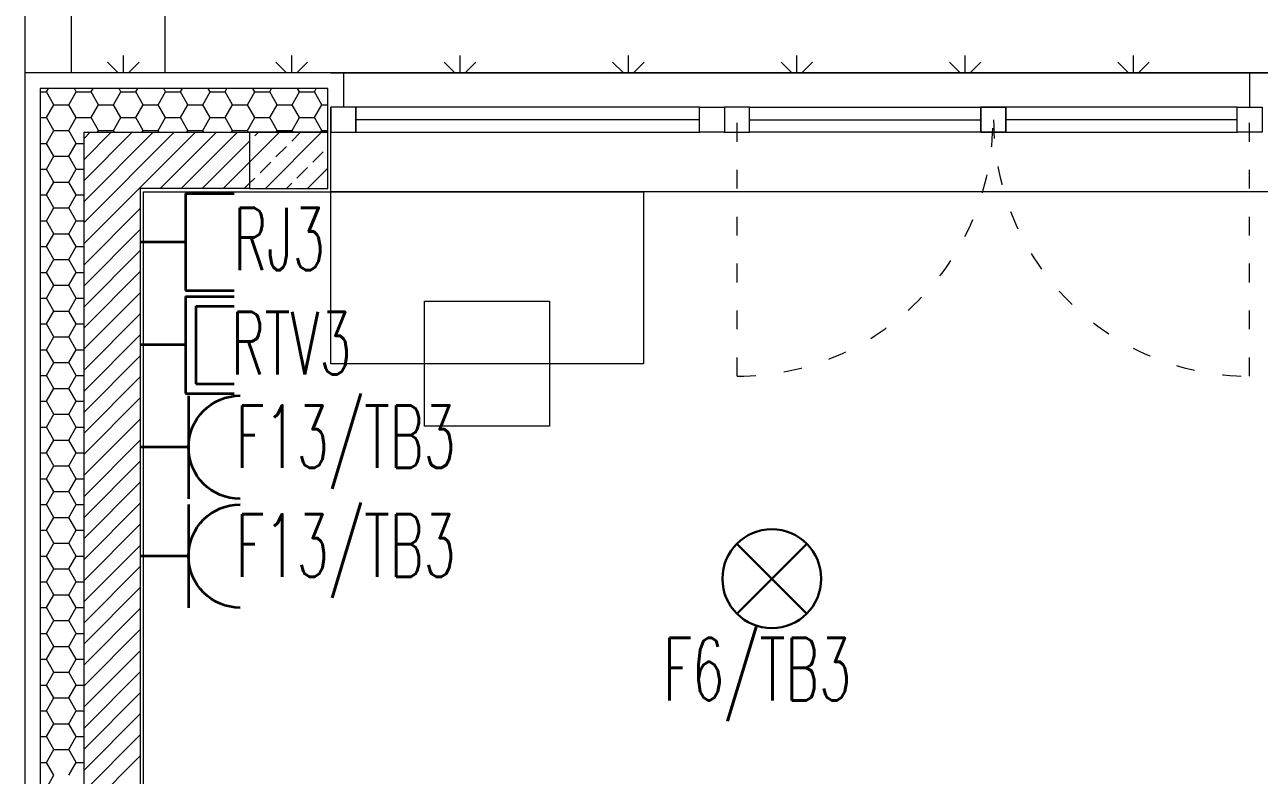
# Model space of a CAD drawing. Header units: millimetres. Extents: x 1780 to 154263, y -7240 to 17216.
# Drawn here: x 75131.7 to 75526.8, y 4352.6 to 4592.7 of the extents above; entities that cross this region are included whole.
import ezdxf

# ---------------------------------------------------------------- set-up
doc = ezdxf.new("R2010")
doc.units = ezdxf.units.MM
doc.linetypes.add('ACAD_ISO03W100', pattern=[30, 12, -18])
for name, color, linetype, lineweight in [('2d_SX_aranżacja niedrukowana', 191, 'Continuous', 5), ('2d_SX_gruba przekroje', 90, 'Continuous', 20), ('2d_SX_stolarka okienna', 5, 'Continuous', 5), ('2d_SX_szraf', 251, 'Continuous', 0), ('2d_SX_warstwy', 181, 'Continuous', 9), ('2d_SX_widok', 10, 'Continuous', 9)]:
    doc.layers.add(name, color=color, linetype=linetype, lineweight=lineweight)
doc.layers.add('2d_SX_rewizja 18 września', color=210, linetype='Continuous')
doc.layers.add('60 instalacje elektryka', color=10, linetype='Continuous')
doc.styles.add('OPIS', font='simplex.shx', dxfattribs={"width": 0.7, "height": 4})

# ---------------------------------------------------------------- blocks, each defined once
blk = doc.blocks.new('PDKLD A2')
at = {"layer": '2d_SX_aranżacja niedrukowana', "color": 8}
for points in [[(80562, -11650.24), (80562, -11705.24), (80462, -11705.24), (80462, -11650.24)], [(80492, -11725.24), (80492, -11685.24), (80532, -11685.24), (80532, -11725.24)]]:
    blk.add_lwpolyline(points, close=True, dxfattribs=at)
at = {"layer": '2d_SX_gruba przekroje', "color": 8}
for p, q in [((80462, -11612.24), (80364, -11612.24)), ((80364, -11612.24), (80364, -12711.24)), ((80462, -11612.24), (80466, -11612.24)), ((80466, -11612.24), (80466, -11623.24)), ((80760, -11612.24), (80756, -11612.24)), ((80756, -11612.24), (80756, -11623.24)), ((80466, -11623.24), (80462, -11623.24)), ((80462, -11650.24), (80462, -11623.24)), ((80756, -11623.24), (80760, -11623.24)), ((80402, -11938.24), (80402, -11650.24)), ((80402, -11650.24), (80462, -11650.24))]:
    blk.add_line(p, q, dxfattribs=at)
at = {"layer": '2d_SX_stolarka okienna', "color": 8, "linetype": 'ACAD_ISO03W100', "ltscale": 0.5}
for p, q in [((80592, -11709.24), (80592, -11627.24)), ((80756, -11709.24), (80756, -11627.24))]:
    blk.add_line(p, q, dxfattribs=at)
at = {"layer": '2d_SX_stolarka okienna', "color": 8}
for points in [[(80462, -11631.24), (80470, -11631.24), (80470, -11623.24), (80462, -11623.24), (80462, -11631.24)], [(80580, -11631.24), (80580, -11623.24), (80470, -11623.24), (80470, -11631.24)], [(80588, -11631.24), (80580, -11631.24), (80580, -11623.24), (80588, -11623.24), (80588, -11631.24)], [(80588, -11631.24), (80596, -11631.24), (80596, -11623.24), (80588, -11623.24), (80588, -11631.24)], [(80596, -11631.24), (80596, -11623.24), (80670, -11623.24), (80670, -11631.24)], [(80678, -11631.24), (80670, -11631.24), (80670, -11623.24), (80678, -11623.24), (80678, -11631.24)], [(80670, -11631.24), (80678, -11631.24), (80678, -11623.24), (80670, -11623.24), (80670, -11631.24)], [(80752, -11631.24), (80752, -11623.24), (80678, -11623.24), (80678, -11631.24)], [(80760, -11631.24), (80752, -11631.24), (80752, -11623.24), (80760, -11623.24), (80760, -11631.24)]]:
    blk.add_lwpolyline(points, close=True, dxfattribs=at)
for points in [[(80580, -11627.24), (80470, -11627.24)], [(80596, -11627.24), (80670, -11627.24)], [(80752, -11627.24), (80678, -11627.24)]]:
    blk.add_lwpolyline(points, dxfattribs=at)
at = {"layer": '2d_SX_stolarka okienna', "color": 8, "linetype": 'ACAD_ISO03W100', "ltscale": 0.5}
for centre, start, end in [((80591.84, -11627.17), 270.1168, 359.9514), ((80756.17, -11627.17), 180.0486, 269.8832)]:
    blk.add_arc(centre, 82.07, start, end, dxfattribs=at)
at = {"layer": '2d_SX_szraf', "color": 8}
blk.add_line((80409, -11612.24), (80409, -11359.24), dxfattribs=at)
at = {"layer": '2d_SX_szraf', "color": 8, "linetype": 'Continuous'}
for p, q in [((80393.96, -11612.24), (80390.53, -11608.81)), ((80395.58, -11612.24), (80395.58, -11606.72)), ((80397.21, -11612.24), (80400.63, -11608.81)), ((80447.84, -11612.24), (80444.41, -11608.81)), ((80449.46, -11612.24), (80449.46, -11606.72)), ((80451.09, -11612.24), (80454.51, -11608.81)), ((80501.72, -11612.24), (80498.29, -11608.81)), ((80503.34, -11612.24), (80503.34, -11606.72)), ((80504.97, -11612.24), (80508.4, -11608.81)), ((80555.6, -11612.24), (80552.17, -11608.81)), ((80557.23, -11612.24), (80557.23, -11606.72)), ((80558.85, -11612.24), (80562.28, -11608.81)), ((80609.48, -11612.24), (80606.06, -11608.81)), ((80611.11, -11612.24), (80611.11, -11606.72)), ((80612.73, -11612.24), (80616.16, -11608.81)), ((80663.36, -11612.24), (80659.94, -11608.81)), ((80664.99, -11612.24), (80664.99, -11606.72)), ((80666.61, -11612.24), (80670.04, -11608.81)), ((80717.25, -11612.24), (80713.82, -11608.81)), ((80718.87, -11612.24), (80718.87, -11606.72)), ((80720.5, -11612.24), (80723.92, -11608.81)), ((80369, -11618.29), (80370.99, -11618.29)), ((80370.99, -11618.29), (80371.6, -11617.24)), ((80373.38, -11622.41), (80370.99, -11618.29)), ((80378.14, -11622.41), (80380.52, -11618.29)), ((80380.52, -11618.29), (80379.91, -11617.24)), ((80380.52, -11618.29), (80385.28, -11618.29)), ((80385.28, -11618.29), (80385.89, -11617.24)), ((80387.66, -11622.41), (80385.28, -11618.29)), ((80392.43, -11622.41), (80394.81, -11618.29)), ((80394.81, -11618.29), (80394.2, -11617.24)), ((80394.81, -11618.29), (80399.57, -11618.29)), ((80399.57, -11618.29), (80400.18, -11617.24)), ((80401.95, -11622.41), (80399.57, -11618.29)), ((80406.71, -11622.41), (80409.09, -11618.29)), ((80409.09, -11618.29), (80408.49, -11617.24)), ((80409.09, -11618.29), (80413.86, -11618.29)), ((80413.86, -11618.29), (80414.46, -11617.24)), ((80416.24, -11622.41), (80413.86, -11618.29)), ((80421, -11622.41), (80423.38, -11618.29)), ((80423.38, -11618.29), (80422.77, -11617.24)), ((80423.38, -11618.29), (80428.14, -11618.29)), ((80428.14, -11618.29), (80428.75, -11617.24)), ((80430.53, -11622.41), (80428.14, -11618.29)), ((80435.29, -11622.41), (80437.67, -11618.29)), ((80437.67, -11618.29), (80437.06, -11617.24)), ((80437.67, -11618.29), (80442.43, -11618.29)), ((80442.43, -11618.29), (80443.04, -11617.24)), ((80444.81, -11622.41), (80442.43, -11618.29)), ((80449.58, -11622.41), (80451.96, -11618.29)), ((80451.96, -11618.29), (80451.35, -11617.24)), ((80451.96, -11618.29), (80456.72, -11618.29)), ((80456.72, -11618.29), (80457.33, -11617.24)), ((80459.1, -11622.41), (80456.72, -11618.29)), ((80370.99, -11626.54), (80373.38, -11622.41)), ((80373.38, -11622.41), (80378.14, -11622.41)), ((80380.52, -11626.54), (80378.14, -11622.41)), ((80385.28, -11626.54), (80387.66, -11622.41)), ((80387.66, -11622.41), (80392.43, -11622.41)), ((80394.81, -11626.54), (80392.43, -11622.41)), ((80399.57, -11626.54), (80401.95, -11622.41)), ((80401.95, -11622.41), (80406.71, -11622.41)), ((80409.09, -11626.54), (80406.71, -11622.41)), ((80413.86, -11626.54), (80416.24, -11622.41)), ((80416.24, -11622.41), (80421, -11622.41)), ((80423.38, -11626.54), (80421, -11622.41)), ((80428.14, -11626.54), (80430.53, -11622.41)), ((80430.53, -11622.41), (80435.29, -11622.41)), ((80437.67, -11626.54), (80435.29, -11622.41)), ((80442.43, -11626.54), (80444.81, -11622.41)), ((80444.81, -11622.41), (80449.58, -11622.41)), ((80451.96, -11626.54), (80449.58, -11622.41)), ((80456.72, -11626.54), (80459.1, -11622.41)), ((80459.1, -11622.41), (80461, -11622.41)), ((80369, -11626.54), (80370.99, -11626.54)), ((80373.38, -11630.66), (80370.99, -11626.54)), ((80378.14, -11630.66), (80380.52, -11626.54)), ((80380.52, -11626.54), (80385.28, -11626.54)), ((80387.66, -11630.66), (80385.28, -11626.54)), ((80392.43, -11630.66), (80394.81, -11626.54)), ((80394.81, -11626.54), (80399.57, -11626.54)), ((80401.95, -11630.66), (80399.57, -11626.54)), ((80406.71, -11630.66), (80409.09, -11626.54)), ((80409.09, -11626.54), (80413.86, -11626.54)), ((80416.24, -11630.66), (80413.86, -11626.54)), ((80421, -11630.66), (80423.38, -11626.54)), ((80423.38, -11626.54), (80428.14, -11626.54)), ((80430.53, -11630.66), (80428.14, -11626.54)), ((80435.29, -11630.66), (80437.67, -11626.54)), ((80437.67, -11626.54), (80442.43, -11626.54)), ((80444.81, -11630.66), (80442.43, -11626.54)), ((80449.58, -11630.66), (80451.96, -11626.54)), ((80451.96, -11626.54), (80456.72, -11626.54)), ((80459.1, -11630.66), (80456.72, -11626.54)), ((80370.99, -11634.79), (80373.38, -11630.66)), ((80373.38, -11630.66), (80378.14, -11630.66)), ((80380.52, -11634.79), (80378.14, -11630.66)), ((80383, -11633.17), (80384.94, -11631.24)), ((80383, -11639.91), (80391.68, -11631.24)), ((80383, -11646.65), (80398.41, -11631.24)), ((80383, -11653.38), (80405.15, -11631.24)), ((80383, -11660.12), (80411.88, -11631.24)), ((80383, -11666.85), (80418.62, -11631.24)), ((80387.33, -11631.24), (80387.66, -11630.66)), ((80387.66, -11630.66), (80392.43, -11630.66)), ((80392.76, -11631.24), (80392.43, -11630.66)), ((80401.62, -11631.24), (80401.95, -11630.66)), ((80401.95, -11630.66), (80406.71, -11630.66)), ((80407.04, -11631.24), (80406.71, -11630.66)), ((80407.35, -11649.24), (80425.35, -11631.24)), ((80414.09, -11649.24), (80432.09, -11631.24)), ((80415.91, -11631.24), (80416.24, -11630.66)), ((80416.24, -11630.66), (80421, -11630.66)), ((80421.33, -11631.24), (80421, -11630.66)), ((80430.19, -11631.24), (80430.53, -11630.66)), ((80430.53, -11630.66), (80435.29, -11630.66)), ((80435.62, -11631.24), (80435.29, -11630.66)), ((80436, -11640.79), (80445.56, -11631.24)), ((80437.68, -11632.38), (80438.82, -11631.24)), ((80441.03, -11649.24), (80459.03, -11631.24)), ((80444.48, -11631.24), (80444.81, -11630.66)), ((80444.81, -11630.66), (80449.58, -11630.66)), ((80449.46, -11634.07), (80452.29, -11631.24)), ((80449.91, -11631.24), (80449.58, -11630.66)), ((80458.77, -11631.24), (80459.1, -11630.66)), ((80459.1, -11630.66), (80461, -11630.66)), ((80369, -11634.79), (80370.99, -11634.79)), ((80373.38, -11638.91), (80370.99, -11634.79)), ((80378.14, -11638.91), (80380.52, -11634.79)), ((80380.52, -11634.79), (80383, -11634.79)), ((80420.82, -11649.24), (80436, -11634.06)), ((80444.41, -11639.12), (80447.78, -11635.75)), ((80370.99, -11643.03), (80373.38, -11638.91)), ((80373.38, -11638.91), (80378.14, -11638.91)), ((80380.52, -11643.03), (80378.14, -11638.91)), ((80456.2, -11640.8), (80459.57, -11637.43)), ((80369, -11643.03), (80370.99, -11643.03)), ((80373.38, -11647.16), (80370.99, -11643.03)), ((80378.14, -11647.16), (80380.52, -11643.03)), ((80380.52, -11643.03), (80383, -11643.03)), ((80427.56, -11649.24), (80436, -11640.79)), ((80439.36, -11644.17), (80442.73, -11640.8)), ((80451.15, -11645.85), (80454.51, -11642.49)), ((80454.5, -11649.24), (80461, -11642.73)), ((80370.99, -11651.28), (80373.38, -11647.16)), ((80373.38, -11647.16), (80378.14, -11647.16)), ((80380.52, -11651.28), (80378.14, -11647.16)), ((80434.29, -11649.24), (80436, -11647.53)), ((80436, -11647.53), (80437.68, -11645.85)), ((80447.76, -11649.24), (80449.46, -11647.54)), ((80369, -11651.28), (80370.99, -11651.28)), ((80373.38, -11655.41), (80370.99, -11651.28)), ((80378.14, -11655.41), (80380.52, -11651.28)), ((80380.52, -11651.28), (80383, -11651.28)), ((80370.99, -11659.53), (80373.38, -11655.41)), ((80373.38, -11655.41), (80378.14, -11655.41)), ((80380.52, -11659.53), (80378.14, -11655.41)), ((80383, -11673.59), (80401, -11655.59)), ((80369, -11659.53), (80370.99, -11659.53)), ((80373.38, -11663.66), (80370.99, -11659.53)), ((80378.14, -11663.66), (80380.52, -11659.53)), ((80380.52, -11659.53), (80383, -11659.53)), ((80370.99, -11667.78), (80373.38, -11663.66)), ((80373.38, -11663.66), (80378.14, -11663.66)), ((80380.52, -11667.78), (80378.14, -11663.66)), ((80383, -11680.32), (80401, -11662.32)), ((80369, -11667.78), (80370.99, -11667.78)), ((80373.38, -11671.91), (80370.99, -11667.78)), ((80378.14, -11671.91), (80380.52, -11667.78)), ((80380.52, -11667.78), (80383, -11667.78)), ((80370.99, -11676.03), (80373.38, -11671.91)), ((80373.38, -11671.91), (80378.14, -11671.91)), ((80380.52, -11676.03), (80378.14, -11671.91)), ((80383, -11687.06), (80401, -11669.06)), ((80369, -11676.03), (80370.99, -11676.03)), ((80373.38, -11680.15), (80370.99, -11676.03)), ((80378.14, -11680.15), (80380.52, -11676.03)), ((80380.52, -11676.03), (80383, -11676.03)), ((80383, -11693.79), (80401, -11675.79)), ((80370.99, -11684.28), (80373.38, -11680.15)), ((80373.38, -11680.15), (80378.14, -11680.15)), ((80380.52, -11684.28), (80378.14, -11680.15)), ((80383, -11700.53), (80401, -11682.53)), ((80369, -11684.28), (80370.99, -11684.28)), ((80373.38, -11688.4), (80370.99, -11684.28)), ((80378.14, -11688.4), (80380.52, -11684.28)), ((80380.52, -11684.28), (80383, -11684.28)), ((80370.99, -11692.53), (80373.38, -11688.4)), ((80373.38, -11688.4), (80378.14, -11688.4)), ((80380.52, -11692.53), (80378.14, -11688.4)), ((80383, -11707.26), (80401, -11689.26)), ((80369, -11692.53), (80370.99, -11692.53)), ((80373.38, -11696.65), (80370.99, -11692.53)), ((80378.14, -11696.65), (80380.52, -11692.53)), ((80380.52, -11692.53), (80383, -11692.53)), ((80383, -11714), (80401, -11696)), ((80370.99, -11700.78), (80373.38, -11696.65)), ((80373.38, -11696.65), (80378.14, -11696.65)), ((80380.52, -11700.78), (80378.14, -11696.65)), ((80369, -11700.78), (80370.99, -11700.78)), ((80373.38, -11704.9), (80370.99, -11700.78)), ((80378.14, -11704.9), (80380.52, -11700.78)), ((80380.52, -11700.78), (80383, -11700.78)), ((80383, -11720.73), (80401, -11702.73)), ((80370.99, -11709.03), (80373.38, -11704.9)), ((80373.38, -11704.9), (80378.14, -11704.9)), ((80380.52, -11709.03), (80378.14, -11704.9)), ((80369, -11709.03), (80370.99, -11709.03)), ((80373.38, -11713.15), (80370.99, -11709.03)), ((80378.14, -11713.15), (80380.52, -11709.03)), ((80380.52, -11709.03), (80383, -11709.03)), ((80383, -11727.47), (80401, -11709.47)), ((80370.99, -11717.27), (80373.38, -11713.15)), ((80373.38, -11713.15), (80378.14, -11713.15)), ((80380.52, -11717.27), (80378.14, -11713.15)), ((80369, -11717.27), (80370.99, -11717.27)), ((80373.38, -11721.4), (80370.99, -11717.27)), ((80378.14, -11721.4), (80380.52, -11717.27)), ((80380.52, -11717.27), (80383, -11717.27)), ((80383, -11734.2), (80401, -11716.2)), ((80370.99, -11725.52), (80373.38, -11721.4)), ((80373.38, -11721.4), (80378.14, -11721.4)), ((80380.52, -11725.52), (80378.14, -11721.4)), ((80383, -11740.94), (80401, -11722.94)), ((80369, -11725.52), (80370.99, -11725.52)), ((80373.38, -11729.65), (80370.99, -11725.52)), ((80378.14, -11729.65), (80380.52, -11725.52)), ((80380.52, -11725.52), (80383, -11725.52)), ((80370.99, -11733.77), (80373.38, -11729.65)), ((80373.38, -11729.65), (80378.14, -11729.65)), ((80380.52, -11733.77), (80378.14, -11729.65)), ((80383, -11747.67), (80401, -11729.67)), ((80369, -11733.77), (80370.99, -11733.77)), ((80373.38, -11737.9), (80370.99, -11733.77)), ((80378.14, -11737.9), (80380.52, -11733.77)), ((80380.52, -11733.77), (80383, -11733.77)), ((80370.99, -11742.02), (80373.38, -11737.9)), ((80373.38, -11737.9), (80378.14, -11737.9)), ((80380.52, -11742.02), (80378.14, -11737.9)), ((80383, -11754.41), (80401, -11736.41)), ((80369, -11742.02), (80370.99, -11742.02)), ((80373.38, -11746.15), (80370.99, -11742.02)), ((80378.14, -11746.15), (80380.52, -11742.02)), ((80380.52, -11742.02), (80383, -11742.02)), ((80383, -11761.14), (80401, -11743.14)), ((80370.99, -11750.27), (80373.38, -11746.15)), ((80373.38, -11746.15), (80378.14, -11746.15)), ((80380.52, -11750.27), (80378.14, -11746.15)), ((80369, -11750.27), (80370.99, -11750.27)), ((80373.38, -11754.39), (80370.99, -11750.27)), ((80378.14, -11754.39), (80380.52, -11750.27)), ((80380.52, -11750.27), (80383, -11750.27)), ((80383, -11767.88), (80401, -11749.88)), ((80370.99, -11758.52), (80373.38, -11754.39)), ((80373.38, -11754.39), (80378.14, -11754.39)), ((80380.52, -11758.52), (80378.14, -11754.39)), ((80369, -11758.52), (80370.99, -11758.52)), ((80373.38, -11762.64), (80370.99, -11758.52)), ((80378.14, -11762.64), (80380.52, -11758.52)), ((80380.52, -11758.52), (80383, -11758.52)), ((80383, -11774.61), (80401, -11756.61)), ((80370.99, -11766.77), (80373.38, -11762.64)), ((80373.38, -11762.64), (80378.14, -11762.64)), ((80380.52, -11766.77), (80378.14, -11762.64)), ((80369, -11766.77), (80370.99, -11766.77)), ((80373.38, -11770.89), (80370.99, -11766.77)), ((80378.14, -11770.89), (80380.52, -11766.77)), ((80380.52, -11766.77), (80383, -11766.77)), ((80383, -11781.35), (80401, -11763.35)), ((80370.99, -11775.02), (80373.38, -11770.89)), ((80373.38, -11770.89), (80378.14, -11770.89)), ((80380.52, -11775.02), (80378.14, -11770.89)), ((80383, -11788.08), (80401, -11770.08)), ((80369, -11775.02), (80370.99, -11775.02)), ((80373.38, -11779.14), (80370.99, -11775.02)), ((80378.14, -11779.14), (80380.52, -11775.02)), ((80380.52, -11775.02), (80383, -11775.02)), ((80383, -11794.82), (80401, -11776.82)), ((80370.99, -11783.27), (80373.38, -11779.14)), ((80373.38, -11779.14), (80378.14, -11779.14)), ((80380.52, -11783.27), (80378.14, -11779.14)), ((80369, -11783.27), (80370.99, -11783.27)), ((80373.38, -11787.39), (80370.99, -11783.27)), ((80378.14, -11787.39), (80380.52, -11783.27)), ((80380.52, -11783.27), (80383, -11783.27)), ((80383, -11801.55), (80401, -11783.55)), ((80370.99, -11791.51), (80373.38, -11787.39)), ((80373.38, -11787.39), (80378.14, -11787.39)), ((80380.52, -11791.51), (80378.14, -11787.39)), ((80383, -11808.29), (80401, -11790.29)), ((80369, -11791.51), (80370.99, -11791.51)), ((80373.38, -11795.64), (80370.99, -11791.51)), ((80378.14, -11795.64), (80380.52, -11791.51)), ((80380.52, -11791.51), (80383, -11791.51)), ((80370.99, -11799.76), (80373.38, -11795.64)), ((80373.38, -11795.64), (80378.14, -11795.64)), ((80380.52, -11799.76), (80378.14, -11795.64)), ((80383, -11815.03), (80401, -11797.03)), ((80369, -11799.76), (80370.99, -11799.76)), ((80373.38, -11803.89), (80370.99, -11799.76)), ((80378.14, -11803.89), (80380.52, -11799.76)), ((80380.52, -11799.76), (80383, -11799.76)), ((80370.99, -11808.01), (80373.38, -11803.89)), ((80373.38, -11803.89), (80378.14, -11803.89)), ((80380.52, -11808.01), (80378.14, -11803.89)), ((80383, -11821.76), (80401, -11803.76)), ((80369, -11808.01), (80370.99, -11808.01)), ((80373.38, -11812.14), (80370.99, -11808.01)), ((80378.14, -11812.14), (80380.52, -11808.01)), ((80380.52, -11808.01), (80383, -11808.01)), ((80383, -11828.5), (80401, -11810.5)), ((80370.99, -11816.26), (80373.38, -11812.14)), ((80373.38, -11812.14), (80378.14, -11812.14)), ((80380.52, -11816.26), (80378.14, -11812.14)), ((80369, -11816.26), (80370.99, -11816.26)), ((80373.38, -11820.39), (80370.99, -11816.26)), ((80378.14, -11820.39), (80380.52, -11816.26)), ((80380.52, -11816.26), (80383, -11816.26)), ((80383, -11835.23), (80401, -11817.23)), ((80370.99, -11824.51), (80373.38, -11820.39)), ((80373.38, -11820.39), (80378.14, -11820.39)), ((80380.52, -11824.51), (80378.14, -11820.39)), ((80369, -11824.51), (80370.99, -11824.51)), ((80373.38, -11828.63), (80370.99, -11824.51)), ((80378.14, -11828.63), (80380.52, -11824.51)), ((80380.52, -11824.51), (80383, -11824.51)), ((80383, -11841.97), (80401, -11823.97)), ((80370.99, -11832.76), (80373.38, -11828.63)), ((80373.38, -11828.63), (80378.14, -11828.63)), ((80380.52, -11832.76), (80378.14, -11828.63)), ((80369, -11832.76), (80370.99, -11832.76)), ((80373.38, -11836.88), (80370.99, -11832.76)), ((80378.14, -11836.88), (80380.52, -11832.76)), ((80380.52, -11832.76), (80383, -11832.76)), ((80383, -11848.7), (80401, -11830.7)), ((80370.99, -11841.01), (80373.38, -11836.88))]:
    blk.add_line(p, q, dxfattribs=at)
at = {"layer": '2d_SX_warstwy', "color": 8}
for p, q in [((80461, -11617.24), (80369, -11617.24)), ((80369, -11617.24), (80369, -12706.24)), ((80461, -11631.24), (80461, -11617.24)), ((80383, -12692.24), (80383, -11631.24)), ((80383, -11631.24), (80461, -11631.24)), ((80383, -11939.24), (80383, -11631.24)), ((80383, -11631.24), (80436, -11631.24)), ((80461, -11631.24), (80436, -11631.24)), ((80436, -11631.24), (80436, -11649.24)), ((80436, -11631.24), (80436, -11649.24)), ((80461, -11649.24), (80461, -11631.24)), ((80436, -11649.24), (80401, -11649.24)), ((80401, -11649.24), (80401, -11939.24)), ((80436, -11649.24), (80461, -11649.24))]:
    blk.add_line(p, q, dxfattribs=at)
at = {"layer": '2d_SX_widok', "color": 8, "ltscale": 0.5}
for p, q in [((80364, -11314.24), (80364, -12711.24)), ((80379, -11612.24), (80379, -11329.24)), ((81149, -11612.24), (80379, -11612.24)), ((80462, -11612.24), (81066, -11612.24)), ((80462, -11650.24), (80462, -11623.24)), ((80820, -11650.24), (80462, -11650.24))]:
    blk.add_line(p, q, dxfattribs=at)
blk = doc.blocks.new('lampa1')
at = {"layer": '60 instalacje elektryka', "lineweight": 30}
for p, q in [((2045.42, 2946.75), (2067.75, 2924.42)), ((2067.75, 2946.75), (2045.42, 2924.42))]:
    blk.add_line(p, q, dxfattribs=at)
blk.add_circle((2056.58, 2935.58), 15.79, dxfattribs=at)
blk = doc.blocks.new('RTV')
at = {"layer": '60 instalacje elektryka', "lineweight": 35}
for p, q in [((3030.85, 2534.74), (3019.1, 2534.74)), ((3030.85, 2534.74), (3030.85, 2511.24)), ((3028.39, 2532.39), (3019.1, 2532.39)), ((3028.39, 2532.39), (3028.39, 2513.58)), ((3030.85, 2522.99), (3041.84, 2522.99)), ((3028.39, 2513.58), (3019.1, 2513.58)), ((3030.85, 2511.24), (3019.1, 2511.24))]:
    blk.add_line(p, q, dxfattribs=at)
blk = doc.blocks.new('RJ')
at = {"layer": '60 instalacje elektryka', "lineweight": 35}
for p, q in [((3030.85, 2559.64), (3019.1, 2559.64)), ((3030.85, 2559.64), (3030.85, 2536.13)), ((3030.85, 2547.89), (3041.84, 2547.89)), ((3030.85, 2536.13), (3019.1, 2536.13))]:
    blk.add_line(p, q, dxfattribs=at)
blk = doc.blocks.new('gniazdo')
at = {"layer": '60 instalacje elektryka', "lineweight": 35}
for p, q in [((1911.132, 1039.393), (1911.132, 1043.76)), ((1911.132, 1041.576), (1909.09, 1041.576))]:
    blk.add_line(p, q, dxfattribs=at)
blk.add_arc((1913.316, 1041.576), 2.184, 90, 270, dxfattribs=at)

msp = doc.modelspace()

# ---------------------------------------------------------------- block references
at = {"layer": '2d_SX_rewizja 18 września'}
msp.add_blockref('PDKLD A2', (-5232.32, 16189.48), dxfattribs=at)
at = {"layer": '60 instalacje elektryka', "xscale": -1.32, "yscale": 1.32, "zscale": 1.32}
for name in ['RJ', 'RTV']:
    msp.add_blockref(name, (79183.92, 1159.92), dxfattribs=at)
at = {"layer": '60 instalacje elektryka'}
for name, p, xscale, yscale, zscale, rotation in [('gniazdo', (60743.2, 12327.88), -7.556206694400001, 7.556206694400001, 7.556206694400001, 180), ('gniazdo', (60743.2, 12293.06), -7.556206694400001, 7.556206694400001, 7.556206694400001, 180), ('lampa1', (78309.61, 6474.31), -1.0011, 1.0011, 1.0011, 89.99999999999977)]:
    msp.add_blockref(name, p, dxfattribs=dict(at, xscale=xscale, yscale=yscale, zscale=zscale, rotation=rotation))

# ---------------------------------------------------------------- texts
at = {"layer": '60 instalacje elektryka', "lineweight": 15, "char_height": 20, "attachment_point": 3, "style": 'OPIS'}
for s, insert, width in [('\\pxql;{\\W0.6;RJ3}', (75231.04, 4534.13), 32.5714), ('\\pxql;{\\W0.6;RTV3}', (75242.84, 4500.81), 45.1429), ('\\pxql;{\\W0.6;F13/TB3}', (75274.04, 4470.88), 74.8571), ('\\pxql;{\\W0.6;F13/TB3}', (75274.04, 4436.06), 74.8571), ('\\pxql;{\\W0.6;F6/TB3}', (75358.21, 4396.54), 22.1829)]:
    msp.add_mtext(s, dxfattribs=dict(at, insert=insert, width=width))

doc.saveas('drawing.dxf')
